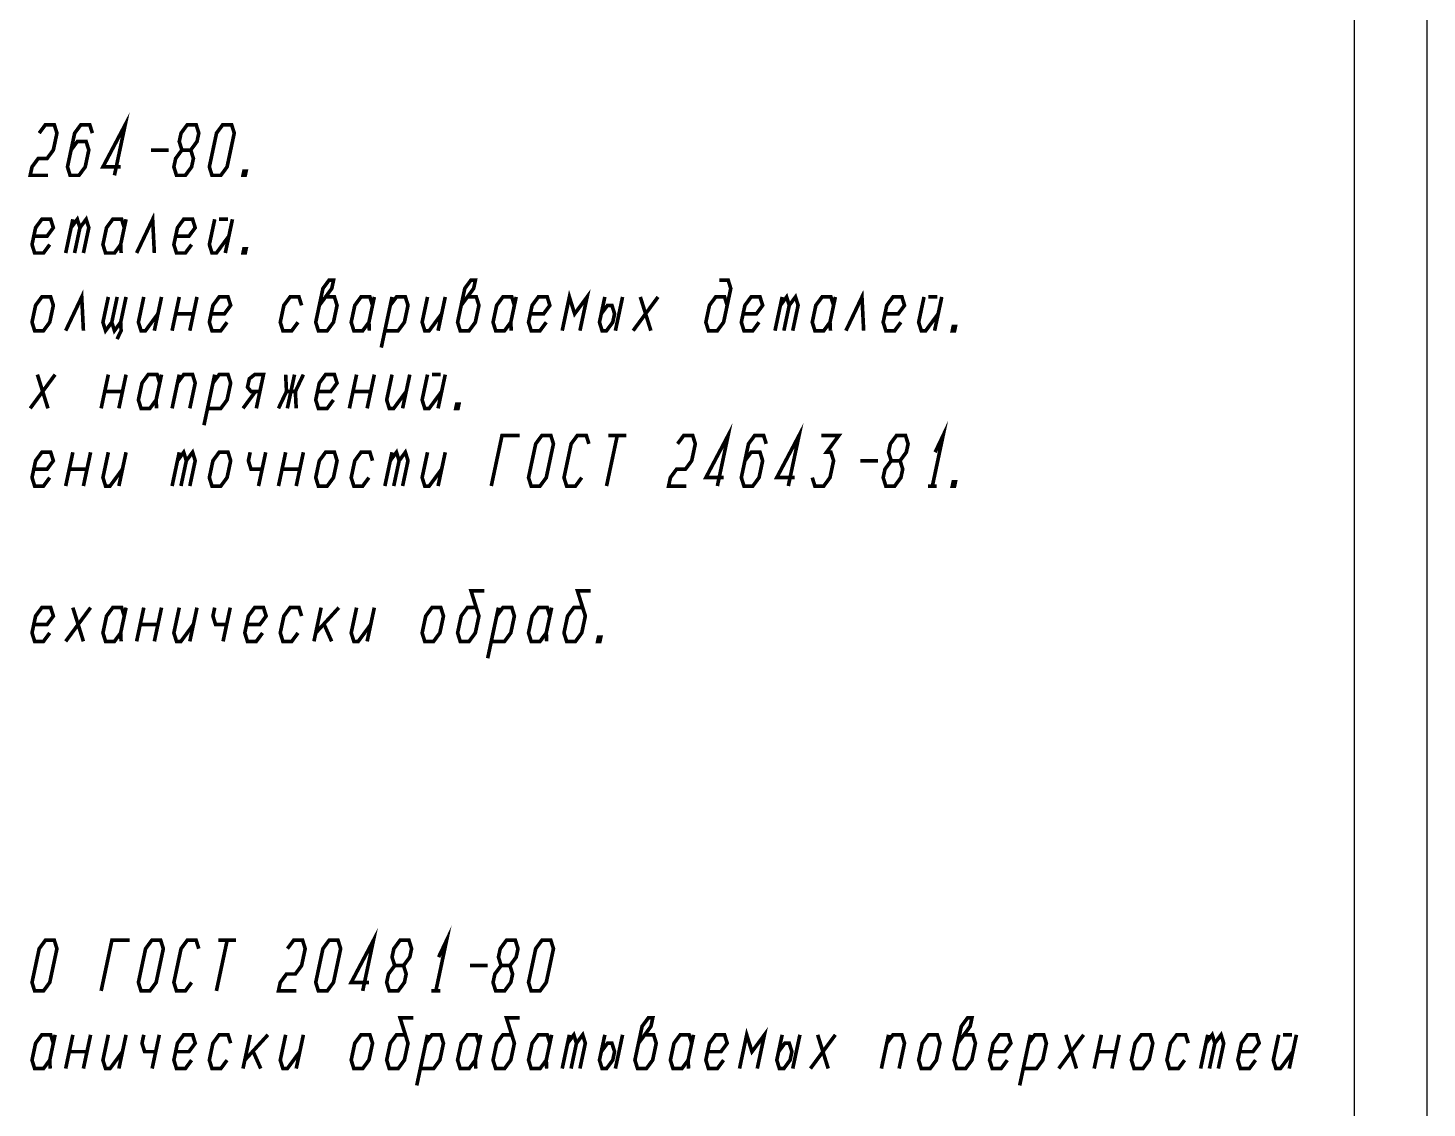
# Model space of a CAD drawing. Header units: millimetres. Extents: x 0 to 630, y 0 to 297.
# Drawn here: x 533.4 to 630, y 68.9 to 143.6 of the extents above; entities that cross this region are included whole.
import ezdxf

# ---------------------------------------------------------------- set-up
doc = ezdxf.new("R2010")
doc.units = ezdxf.units.MM
doc.header["$LTSCALE"] = 34.65
doc.layers.get('0').update_dxf_attribs({"linetype": 'CONTINUOUS'})

msp = doc.modelspace()

# ---------------------------------------------------------------- linework, layer by layer
at = {"color": 7, "linetype": 'CONTINUOUS'}
for p, q in [((630, 0), (630, 297)), ((625, 5), (625, 292))]:
    msp.add_line(p, q, dxfattribs=at)
at = {"color": 2, "linetype": 'CONTINUOUS', "const_width": 0.25}
for points in [[(539.3265271, 133.3911896), (540.0704608, 136.891181), (538.5317596, 133.9745279), (539.7567682, 133.9745279)], [(534.1277197, 136.3078619), (534.5579608, 136.891181), (535.1704651, 136.891181), (535.3527283, 136.3078619), (535.1047504, 135.1411853), (534.6745093, 134.557847), (534.062005, 134.557847), (533.6317639, 133.9745279), (533.5077557, 133.3911896), (534.7327643, 133.3911896)], [(537.8027069, 136.3078619), (537.6204822, 136.891181), (537.0079779, 136.891181), (536.5777368, 136.3078619), (536.0817426, 133.9745279), (536.2640057, 133.3911896), (536.87651, 133.3911896), (537.3067511, 133.9745279), (537.554729, 135.1411853), (537.3724658, 135.7245236), (536.76, 135.7245236), (536.3297589, 135.1411853)], [(544.5985089, 135.1411853), (545.02875, 135.7245236), (545.1527197, 136.3078619), (544.9704565, 136.891181), (544.3579523, 136.891181), (543.9277112, 136.3078619), (543.8037415, 135.7245236), (543.9860046, 135.1411853)], [(546.0640356, 133.3911896), (545.8817725, 133.9745279), (546.3777283, 136.3078619), (546.8079694, 136.891181), (547.4204736, 136.891181), (547.6027368, 136.3078619), (547.1067426, 133.9745279), (546.6765015, 133.3911896), (546.0640356, 133.3911896)], [(541.8422589, 135.1411853), (543.067229, 135.1411853)], [(543.6140186, 133.3911896), (544.2265228, 133.3911896), (544.6567639, 133.9745279), (544.7807336, 134.557847), (544.5985089, 135.1411853), (543.9860046, 135.1411853), (543.5557635, 134.557847), (543.4317554, 133.9745279), (543.6140186, 133.3911896)], [(548.3608978, 133.3911896), (548.2077814, 133.3911896), (548.2697662, 133.6828491), (548.4228827, 133.6828491), (548.3608978, 133.3911896)], [(533.7557336, 129.1905615), (534.6745093, 129.1905615), (535.1047504, 129.7738998), (534.9224872, 130.3572382), (534.3099829, 130.3572382), (533.8797418, 129.7738998), (533.6317639, 128.6072424), (533.8140271, 128.0239041), (534.4265314, 128.0239041), (534.8567725, 128.6072424)], [(535.9577728, 128.0239041), (536.4537286, 130.3572382)], [(536.3297589, 129.7738998), (536.76, 130.3572382), (536.9422247, 129.7738998), (536.5702771, 128.0239041)], [(536.9422247, 129.7738998), (537.3724658, 130.3572382), (537.554729, 129.7738998), (537.1827814, 128.0239041)], [(540.0047461, 129.7738998), (539.8224829, 130.3572382), (539.2099786, 130.3572382), (538.7797375, 129.7738998), (538.5317596, 128.6072424), (538.7140228, 128.0239041), (539.3265271, 128.0239041), (539.7567682, 128.6072424)], [(540.1287158, 130.3572382), (539.7567682, 128.6072424), (539.7858765, 128.0239041)], [(540.8577686, 128.0239041), (541.9662286, 130.3572382), (542.0827771, 128.0239041)], [(543.5557635, 129.1905615), (544.4745007, 129.1905615), (544.9047418, 129.7738998), (544.7224786, 130.3572382), (544.1099744, 130.3572382), (543.6797333, 129.7738998), (543.4317554, 128.6072424), (543.6140186, 128.0239041), (544.2265228, 128.0239041), (544.6567639, 128.6072424)], [(546.2537201, 130.3572382), (545.8817725, 128.6072424), (546.0640356, 128.0239041), (546.3702686, 128.0239041), (547.2307507, 129.1905615)], [(546.5599915, 130.3572382), (547.1724957, 130.3572382)], [(547.4787286, 130.3572382), (546.9827728, 128.0239041)], [(548.3608978, 128.0239041), (548.2077814, 128.0239041), (548.2697662, 128.3155637), (548.4228827, 128.3155637), (548.3608978, 128.0239041)], [(553.4797247, 124.4066144), (554.3402069, 125.5732718), (554.4642151, 126.1566101), (554.1579822, 126.1566101), (553.7277411, 125.5732718), (553.2317468, 123.2399377), (553.41401, 122.6566187), (554.0265143, 122.6566187), (554.4567554, 123.2399377), (554.7047333, 124.4066144), (554.5224701, 124.9899527), (553.9099658, 124.9899527)], [(563.2797546, 124.4066144), (564.1402368, 125.5732718), (564.2642065, 126.1566101), (563.9579736, 126.1566101), (563.5277325, 125.5732718), (563.0317767, 123.2399377), (563.2140015, 122.6566187), (563.8265057, 122.6566187), (564.2567468, 123.2399377), (564.5047247, 124.4066144), (564.3225, 124.9899527), (563.7099957, 124.9899527)], [(581.654729, 124.4066144), (581.4724658, 124.9899527), (580.86, 124.9899527), (580.4297589, 124.4066144), (580.1817426, 123.2399377), (580.3640057, 122.6566187), (580.97651, 122.6566187), (581.4067511, 123.2399377), (581.9027069, 125.5732718), (581.7204822, 126.1566101), (581.1079779, 126.1566101)], [(533.6317639, 123.2399377), (533.8140271, 122.6566187), (534.4265314, 122.6566187), (534.8567725, 123.2399377), (535.1047504, 124.4066144), (534.9224872, 124.9899527), (534.3099829, 124.9899527), (533.8797418, 124.4066144), (533.6317639, 123.2399377)], [(535.9577728, 122.6566187), (537.0662329, 124.9899527), (537.1827814, 122.6566187)], [(538.9037457, 124.9899527), (538.5317596, 123.2399377), (538.7140228, 122.6566187), (539.1442639, 123.2399377), (539.3265271, 122.6566187), (539.7567682, 123.2399377), (540.1287158, 124.9899527)], [(539.51625, 124.9899527), (539.1442639, 123.2399377)], [(541.3537244, 124.9899527), (540.9817767, 123.2399377), (541.1640015, 122.6566187), (541.4702728, 122.6566187), (542.330755, 123.8232761)], [(542.5787329, 124.9899527), (542.0827771, 122.6566187)], [(543.3077856, 122.6566187), (543.8037415, 124.9899527)], [(545.02875, 124.9899527), (544.5327557, 122.6566187)], [(546.0057422, 123.8232761), (546.9245178, 123.8232761), (547.3547589, 124.4066144), (547.1724957, 124.9899527), (546.5599915, 124.9899527), (546.1297504, 124.4066144), (545.8817725, 123.2399377), (546.0640356, 122.6566187), (546.6765015, 122.6566187), (547.1067426, 123.2399377)], [(552.2547546, 124.4066144), (552.0724915, 124.9899527), (551.4599872, 124.9899527), (551.0297461, 124.4066144), (550.7817682, 123.2399377), (550.9640314, 122.6566187), (551.5765356, 122.6566187), (552.0067767, 123.2399377)], [(557.1547504, 124.4066144), (556.9724872, 124.9899527), (556.3599829, 124.9899527), (555.9297418, 124.4066144), (555.6817639, 123.2399377), (555.8640271, 122.6566187), (556.4765314, 122.6566187), (556.9067725, 123.2399377)], [(557.2787201, 124.9899527), (556.9067725, 123.2399377), (556.9358807, 122.6566187)], [(557.7597949, 121.489942), (558.5037286, 124.9899527)], [(558.0077728, 122.6566187), (558.92651, 122.6566187), (559.3567511, 123.2399377), (559.604729, 124.4066144), (559.4224658, 124.9899527), (558.81, 124.9899527), (558.3797589, 124.4066144)], [(560.9537457, 124.9899527), (560.5817596, 123.2399377), (560.7640228, 122.6566187), (561.0702557, 122.6566187), (561.9307379, 123.8232761)], [(562.1787158, 124.9899527), (561.68276, 122.6566187)], [(566.9547418, 124.4066144), (566.7724786, 124.9899527), (566.1599744, 124.9899527), (565.7297333, 124.4066144), (565.4817554, 123.2399377), (565.6640186, 122.6566187), (566.2765228, 122.6566187), (566.7067639, 123.2399377)], [(567.07875, 124.9899527), (566.7067639, 123.2399377), (566.7359106, 122.6566187)], [(568.0557422, 123.8232761), (568.9745178, 123.8232761), (569.4047589, 124.4066144), (569.2224957, 124.9899527), (568.6099915, 124.9899527), (568.1797504, 124.4066144), (567.9317725, 123.2399377), (568.1140356, 122.6566187), (568.7265015, 122.6566187), (569.1567426, 123.2399377)], [(570.2577814, 122.6566187), (570.7537372, 124.9899527), (571.1182635, 123.8232761), (571.9787457, 124.9899527), (571.4827515, 122.6566187)], [(573.2037158, 124.9899527), (572.8317682, 123.2399377), (573.0140314, 122.6566187), (573.3202643, 122.6566187), (573.7505054, 123.2399377), (573.8745135, 123.8232761), (573.6922504, 124.4066144), (573.385979, 124.4066144), (572.9557379, 123.8232761)], [(574.4287244, 124.9899527), (573.9327686, 122.6566187)], [(575.1577771, 122.6566187), (576.8787415, 124.9899527)], [(575.6537329, 124.9899527), (576.3827856, 122.6566187)], [(582.7557678, 123.8232761), (583.674505, 123.8232761), (584.1047461, 124.4066144), (583.9224829, 124.9899527), (583.3099786, 124.9899527), (582.8797375, 124.4066144), (582.6317596, 123.2399377), (582.8140228, 122.6566187), (583.4265271, 122.6566187), (583.8567682, 123.2399377)], [(584.9577686, 122.6566187), (585.4537244, 124.9899527)], [(585.3297546, 124.4066144), (585.7599957, 124.9899527), (585.9422589, 124.4066144), (585.5702728, 122.6566187)], [(585.9422589, 124.4066144), (586.3725, 124.9899527), (586.5547247, 124.4066144), (586.1827771, 122.6566187)], [(589.0047418, 124.4066144), (588.8224786, 124.9899527), (588.2099744, 124.9899527), (587.7797333, 124.4066144), (587.5317554, 123.2399377), (587.7140186, 122.6566187), (588.3265228, 122.6566187), (588.7567639, 123.2399377)], [(589.12875, 124.9899527), (588.7567639, 123.2399377), (588.7859106, 122.6566187)], [(589.8577643, 122.6566187), (590.9662244, 124.9899527), (591.0827728, 122.6566187)], [(592.5557593, 123.8232761), (593.4744965, 123.8232761), (593.9047375, 124.4066144), (593.7224744, 124.9899527), (593.1099701, 124.9899527), (592.679729, 124.4066144), (592.4317511, 123.2399377), (592.6140143, 122.6566187), (593.2265186, 122.6566187), (593.6567596, 123.2399377)], [(595.2537158, 124.9899527), (594.8817682, 123.2399377), (595.0640314, 122.6566187), (595.3702643, 122.6566187), (596.2307465, 123.8232761)], [(595.5599872, 124.9899527), (596.1724915, 124.9899527)], [(596.4787244, 124.9899527), (595.9827686, 122.6566187)], [(543.5557635, 123.8232761), (544.7807336, 123.8232761)], [(539.7567682, 123.2399377), (539.7858765, 122.6566187), (539.5087903, 122.0732803)], [(597.3608936, 122.6566187), (597.2077771, 122.6566187), (597.269762, 122.9482782), (597.4228784, 122.9482782), (597.3608936, 122.6566187)], [(533.5077557, 117.2893332), (535.2287201, 119.622648)], [(534.00375, 119.622648), (534.7327643, 117.2893332)], [(538.4077515, 117.2893332), (538.9037457, 119.622648)], [(540.1287158, 119.622648), (539.63276, 117.2893332)], [(542.4547247, 119.0393289), (542.2725, 119.622648), (541.6599957, 119.622648), (541.2297546, 119.0393289), (540.9817767, 117.8726523), (541.1640015, 117.2893332), (541.7765057, 117.2893332), (542.2067468, 117.8726523)], [(542.5787329, 119.622648), (542.2067468, 117.8726523), (542.2358936, 117.2893332)], [(543.3077856, 117.2893332), (543.8037415, 119.622648)], [(543.6797333, 119.0393289), (544.1099744, 119.622648), (544.7224786, 119.622648), (544.9047418, 119.0393289), (544.5327557, 117.2893332)], [(545.5097864, 116.1226566), (546.2537201, 119.622648)], [(545.7577643, 117.2893332), (546.6765015, 117.2893332), (547.1067426, 117.8726523), (547.3547589, 119.0393289), (547.1724957, 119.622648), (546.5599915, 119.622648), (546.1297504, 119.0393289)], [(549.1265186, 117.2893332), (549.6224744, 119.622648), (549.0099701, 119.622648), (548.6417523, 119.3309885), (548.5177441, 118.7476501), (548.7619922, 118.4559906), (549.3744965, 118.4559906)], [(550.65776, 117.2893332), (551.2120093, 118.4559906), (551.1537158, 119.622648)], [(551.7662201, 119.622648), (551.2702643, 117.2893332)], [(552.3787244, 119.622648), (551.8245135, 118.4559906), (551.8827686, 117.2893332)], [(553.355755, 118.4559906), (554.2744922, 118.4559906), (554.7047333, 119.0393289), (554.5224701, 119.622648), (553.9099658, 119.622648), (553.4797247, 119.0393289), (553.2317468, 117.8726523), (553.41401, 117.2893332), (554.0265143, 117.2893332), (554.4567554, 117.8726523)], [(555.5577557, 117.2893332), (556.05375, 119.622648)], [(557.2787201, 119.622648), (556.7827643, 117.2893332)], [(558.5037286, 119.622648), (558.1317426, 117.8726523), (558.3140057, 117.2893332), (558.6202771, 117.2893332), (559.4807593, 118.4559906)], [(559.7287372, 119.622648), (559.2327814, 117.2893332)], [(560.9537457, 119.622648), (560.5817596, 117.8726523), (560.7640228, 117.2893332), (561.0702557, 117.2893332), (561.9307379, 118.4559906)], [(561.2599786, 119.622648), (561.8724829, 119.622648)], [(562.1787158, 119.622648), (561.68276, 117.2893332)], [(538.6557678, 118.4559906), (539.8807379, 118.4559906)], [(548.2077814, 117.2893332), (549.0682635, 118.4559906)], [(551.2120093, 118.4559906), (551.8245135, 118.4559906)], [(555.8057336, 118.4559906), (557.0307422, 118.4559906)], [(563.060885, 117.2893332), (562.9077686, 117.2893332), (562.9697534, 117.5809927), (563.1228699, 117.5809927), (563.060885, 117.2893332)], [(580.97651, 111.9220285), (581.7204822, 115.4220392), (580.1817426, 112.5053668), (581.4067511, 112.5053668)], [(585.8765057, 111.9220285), (586.6204779, 115.4220392), (585.0817767, 112.5053668), (586.3067468, 112.5053668)], [(596.019375, 114.2553625), (596.5735858, 115.4220392), (595.8296521, 111.9220285)], [(565.3577856, 111.9220285), (566.1017194, 115.4220392), (567.3267279, 115.4220392)], [(568.1140356, 111.9220285), (567.9317725, 112.5053668), (568.4277283, 114.8387009), (568.8579694, 115.4220392), (569.4704736, 115.4220392), (569.6527368, 114.8387009), (569.1567426, 112.5053668), (568.7265015, 111.9220285), (568.1140356, 111.9220285)], [(572.1027155, 114.8387009), (571.9204523, 115.4220392), (571.307948, 115.4220392), (570.8777069, 114.8387009), (570.3817511, 112.5053668), (570.5640143, 111.9220285), (571.1765186, 111.9220285), (571.6067596, 112.5053668)], [(574.064198, 115.4220392), (573.3202643, 111.9220285)], [(573.4517322, 115.4220392), (574.6767023, 115.4220392)], [(578.2277197, 114.8387009), (578.6579608, 115.4220392), (579.2704651, 115.4220392), (579.4527283, 114.8387009), (579.2047504, 113.6720435), (578.7745093, 113.0887051), (578.162005, 113.0887051), (577.7317639, 112.5053668), (577.6077557, 111.9220285), (578.8327643, 111.9220285)], [(584.352724, 114.8387009), (584.1704608, 115.4220392), (583.5579565, 115.4220392), (583.1277155, 114.8387009), (582.6317596, 112.5053668), (582.8140228, 111.9220285), (583.4265271, 111.9220285), (583.8567682, 112.5053668), (584.1047461, 113.6720435), (583.9224829, 114.2553625), (583.3099786, 114.2553625), (582.8797375, 113.6720435)], [(588.1517194, 115.4220392), (589.3767279, 115.4220392), (588.5162457, 114.2553625), (588.8224786, 114.2553625), (589.0047418, 113.6720435), (588.7567639, 112.5053668), (588.3265228, 111.9220285), (587.7140186, 111.9220285), (587.5317554, 112.5053668)], [(593.5985046, 113.6720435), (594.0287457, 114.2553625), (594.1527155, 114.8387009), (593.9704523, 115.4220392), (593.357948, 115.4220392), (592.9277069, 114.8387009), (592.8037372, 114.2553625), (592.9860004, 113.6720435)], [(533.7557336, 113.0887051), (534.6745093, 113.0887051), (535.1047504, 113.6720435), (534.9224872, 114.2553625), (534.3099829, 114.2553625), (533.8797418, 113.6720435), (533.6317639, 112.5053668), (533.8140271, 111.9220285), (534.4265314, 111.9220285), (534.8567725, 112.5053668)], [(535.9577728, 111.9220285), (536.4537286, 114.2553625)], [(537.6787372, 114.2553625), (537.1827814, 111.9220285)], [(538.9037457, 114.2553625), (538.5317596, 112.5053668), (538.7140228, 111.9220285), (539.0202557, 111.9220285), (539.8807379, 113.0887051)], [(540.1287158, 114.2553625), (539.63276, 111.9220285)], [(543.3077856, 111.9220285), (543.8037415, 114.2553625)], [(543.6797333, 113.6720435), (544.1099744, 114.2553625), (544.2922375, 113.6720435), (543.9202515, 111.9220285)], [(544.2922375, 113.6720435), (544.7224786, 114.2553625), (544.9047418, 113.6720435), (544.5327557, 111.9220285)], [(545.8817725, 112.5053668), (546.0640356, 111.9220285), (546.6765015, 111.9220285), (547.1067426, 112.5053668), (547.3547589, 113.6720435), (547.1724957, 114.2553625), (546.5599915, 114.2553625), (546.1297504, 113.6720435), (545.8817725, 112.5053668)], [(548.7037372, 114.2553625), (548.579729, 113.6720435), (548.7619922, 113.0887051), (549.5276129, 113.0887051)], [(549.7755908, 114.2553625), (549.279635, 111.9220285)], [(550.65776, 111.9220285), (551.1537158, 114.2553625)], [(552.3787244, 114.2553625), (551.8827686, 111.9220285)], [(553.2317468, 112.5053668), (553.41401, 111.9220285), (554.0265143, 111.9220285), (554.4567554, 112.5053668), (554.7047333, 113.6720435), (554.5224701, 114.2553625), (553.9099658, 114.2553625), (553.4797247, 113.6720435), (553.2317468, 112.5053668)], [(557.1547504, 113.6720435), (556.9724872, 114.2553625), (556.3599829, 114.2553625), (555.9297418, 113.6720435), (555.6817639, 112.5053668), (555.8640271, 111.9220285), (556.4765314, 111.9220285), (556.9067725, 112.5053668)], [(558.0077728, 111.9220285), (558.5037286, 114.2553625)], [(558.3797589, 113.6720435), (558.81, 114.2553625), (558.9922247, 113.6720435), (558.6202771, 111.9220285)], [(558.9922247, 113.6720435), (559.4224658, 114.2553625), (559.604729, 113.6720435), (559.2327814, 111.9220285)], [(560.9537457, 114.2553625), (560.5817596, 112.5053668), (560.7640228, 111.9220285), (561.0702557, 111.9220285), (561.9307379, 113.0887051)], [(562.1787158, 114.2553625), (561.68276, 111.9220285)], [(536.2057507, 113.0887051), (537.4307593, 113.0887051)], [(550.9057379, 113.0887051), (552.1307465, 113.0887051)], [(590.8422546, 113.6720435), (592.0672247, 113.6720435)], [(592.6140143, 111.9220285), (593.2265186, 111.9220285), (593.6567596, 112.5053668), (593.7807678, 113.0887051), (593.5985046, 113.6720435), (592.9860004, 113.6720435), (592.5557593, 113.0887051), (592.4317511, 112.5053668), (592.6140143, 111.9220285)], [(597.3608936, 111.9220285), (597.2077771, 111.9220285), (597.269762, 112.2137073), (597.4228784, 112.2137073), (597.3608936, 111.9220285)], [(595.5233807, 111.9220285), (596.135885, 111.9220285)], [(564.3225, 103.5207916), (563.7099957, 103.5207916), (563.2797546, 102.9374533), (563.0317767, 101.7707959), (563.2140015, 101.1874576), (563.8265057, 101.1874576), (564.2567468, 101.7707959), (564.5047247, 102.9374533), (563.9579736, 104.6874683), (564.8767108, 104.6874683)], [(571.6724744, 103.5207916), (571.0599701, 103.5207916), (570.629729, 102.9374533), (570.3817511, 101.7707959), (570.5640143, 101.1874576), (571.1765186, 101.1874576), (571.6067596, 101.7707959), (571.8547375, 102.9374533), (571.307948, 104.6874683), (572.2267236, 104.6874683)], [(533.7557336, 102.3541342), (534.6745093, 102.3541342), (535.1047504, 102.9374533), (534.9224872, 103.5207916), (534.3099829, 103.5207916), (533.8797418, 102.9374533), (533.6317639, 101.7707959), (533.8140271, 101.1874576), (534.4265314, 101.1874576), (534.8567725, 101.7707959)], [(535.9577728, 101.1874576), (537.6787372, 103.5207916)], [(536.4537286, 103.5207916), (537.1827814, 101.1874576)], [(540.0047461, 102.9374533), (539.8224829, 103.5207916), (539.2099786, 103.5207916), (538.7797375, 102.9374533), (538.5317596, 101.7707959), (538.7140228, 101.1874576), (539.3265271, 101.1874576), (539.7567682, 101.7707959)], [(540.1287158, 103.5207916), (539.7567682, 101.7707959), (539.7858765, 101.1874576)], [(540.8577686, 101.1874576), (541.3537244, 103.5207916)], [(542.5787329, 103.5207916), (542.0827771, 101.1874576)], [(543.8037415, 103.5207916), (543.4317554, 101.7707959), (543.6140186, 101.1874576), (543.9202515, 101.1874576), (544.7807336, 102.3541342)], [(545.02875, 103.5207916), (544.5327557, 101.1874576)], [(546.2537201, 103.5207916), (546.1297504, 102.9374533), (546.3120135, 102.3541342), (547.0776343, 102.3541342)], [(547.3256122, 103.5207916), (546.8296564, 101.1874576)], [(548.4557593, 102.3541342), (549.3744965, 102.3541342), (549.8047375, 102.9374533), (549.6224744, 103.5207916), (549.0099701, 103.5207916), (548.579729, 102.9374533), (548.3317511, 101.7707959), (548.5140143, 101.1874576), (549.1265186, 101.1874576), (549.5567596, 101.7707959)], [(552.2547546, 102.9374533), (552.0724915, 103.5207916), (551.4599872, 103.5207916), (551.0297461, 102.9374533), (550.7817682, 101.7707959), (550.9640314, 101.1874576), (551.5765356, 101.1874576), (552.0067767, 101.7707959)], [(553.6037329, 103.5207916), (553.1077771, 101.1874576)], [(553.2317468, 101.7707959), (554.8287415, 103.5207916)], [(556.05375, 103.5207916), (555.6817639, 101.7707959), (555.8640271, 101.1874576), (556.17026, 101.1874576), (557.0307422, 102.3541342)], [(557.2787201, 103.5207916), (556.7827643, 101.1874576)], [(560.5817596, 101.7707959), (560.7640228, 101.1874576), (561.3765271, 101.1874576), (561.8067682, 101.7707959), (562.0547461, 102.9374533), (561.8724829, 103.5207916), (561.2599786, 103.5207916), (560.8297375, 102.9374533), (560.5817596, 101.7707959)], [(565.1097693, 100.0208002), (565.8537415, 103.5207916)], [(565.3577856, 101.1874576), (566.2765228, 101.1874576), (566.7067639, 101.7707959), (566.9547418, 102.9374533), (566.7724786, 103.5207916), (566.1599744, 103.5207916), (565.7297333, 102.9374533)], [(569.4047589, 102.9374533), (569.2224957, 103.5207916), (568.6099915, 103.5207916), (568.1797504, 102.9374533), (567.9317725, 101.7707959), (568.1140356, 101.1874576), (568.7265015, 101.1874576), (569.1567426, 101.7707959)], [(569.5287286, 103.5207916), (569.1567426, 101.7707959), (569.1858893, 101.1874576)], [(541.1057465, 102.3541342), (542.330755, 102.3541342)], [(553.8151428, 102.3541342), (554.3327856, 101.1874576)], [(572.8608765, 101.1874576), (572.70776, 101.1874576), (572.7697449, 101.4791171), (572.9228998, 101.4791171), (572.8608765, 101.1874576)], [(556.4765314, 77.0346634), (557.2204651, 80.5346548), (555.6817639, 77.6180017), (556.9067725, 77.6180017)], [(561.7193665, 79.3679974), (562.2735773, 80.5346548), (561.5296436, 77.0346634)], [(533.8140271, 77.0346634), (533.6317639, 77.6180017), (534.1277197, 79.9513358), (534.5579608, 80.5346548), (535.1704651, 80.5346548), (535.3527283, 79.9513358), (534.8567725, 77.6180017), (534.4265314, 77.0346634), (533.8140271, 77.0346634)], [(538.4077515, 77.0346634), (539.1517236, 80.5346548), (540.3767322, 80.5346548)], [(541.1640015, 77.0346634), (540.9817767, 77.6180017), (541.4777325, 79.9513358), (541.9079736, 80.5346548), (542.5204779, 80.5346548), (542.7027411, 79.9513358), (542.2067468, 77.6180017), (541.7765057, 77.0346634), (541.1640015, 77.0346634)], [(545.1527197, 79.9513358), (544.9704565, 80.5346548), (544.3579523, 80.5346548), (543.9277112, 79.9513358), (543.4317554, 77.6180017), (543.6140186, 77.0346634), (544.2265228, 77.0346634), (544.6567639, 77.6180017)], [(547.1142023, 80.5346548), (546.3702686, 77.0346634)], [(546.501698, 80.5346548), (547.7267065, 80.5346548)], [(551.277724, 79.9513358), (551.7079651, 80.5346548), (552.3204694, 80.5346548), (552.5027325, 79.9513358), (552.2547546, 78.7846591), (551.8245135, 78.2013208), (551.2120093, 78.2013208), (550.7817682, 77.6180017), (550.65776, 77.0346634), (551.8827686, 77.0346634)], [(553.41401, 77.0346634), (553.2317468, 77.6180017), (553.7277411, 79.9513358), (554.1579822, 80.5346548), (554.770448, 80.5346548), (554.9527112, 79.9513358), (554.4567554, 77.6180017), (554.0265143, 77.0346634), (553.41401, 77.0346634)], [(559.2984961, 78.7846591), (559.7287372, 79.3679974), (559.8527069, 79.9513358), (559.6704822, 80.5346548), (559.0579779, 80.5346548), (558.6277368, 79.9513358), (558.5037286, 79.3679974), (558.6859918, 78.7846591)], [(566.6485089, 78.7846591), (567.07875, 79.3679974), (567.2027197, 79.9513358), (567.0204565, 80.5346548), (566.4079523, 80.5346548), (565.9777112, 79.9513358), (565.8537415, 79.3679974), (566.0360046, 78.7846591)], [(568.1140356, 77.0346634), (567.9317725, 77.6180017), (568.4277283, 79.9513358), (568.8579694, 80.5346548), (569.4704736, 80.5346548), (569.6527368, 79.9513358), (569.1567426, 77.6180017), (568.7265015, 77.0346634), (568.1140356, 77.0346634)], [(558.3140057, 77.0346634), (558.92651, 77.0346634), (559.3567511, 77.6180017), (559.4807593, 78.2013208), (559.2984961, 78.7846591), (558.6859918, 78.7846591), (558.2557507, 78.2013208), (558.1317426, 77.6180017), (558.3140057, 77.0346634)], [(563.8922589, 78.7846591), (565.117229, 78.7846591)], [(565.6640186, 77.0346634), (566.2765228, 77.0346634), (566.7067639, 77.6180017), (566.8307336, 78.2013208), (566.6485089, 78.7846591), (566.0360046, 78.7846591), (565.6057635, 78.2013208), (565.4817554, 77.6180017), (565.6640186, 77.0346634)], [(561.2234106, 77.0346634), (561.8358765, 77.0346634)], [(559.4224658, 74.000712), (558.81, 74.000712), (558.3797589, 73.4173737), (558.1317426, 72.2507162), (558.3140057, 71.6673779), (558.92651, 71.6673779), (559.3567511, 72.2507162), (559.604729, 73.4173737), (559.0579779, 75.1673694), (559.9767151, 75.1673694)], [(566.7724786, 74.000712), (566.1599744, 74.000712), (565.7297333, 73.4173737), (565.4817554, 72.2507162), (565.6640186, 71.6673779), (566.2765228, 71.6673779), (566.7067639, 72.2507162), (566.9547418, 73.4173737), (566.4079523, 75.1673694), (567.3267279, 75.1673694)], [(575.5297247, 73.4173737), (576.3902069, 74.5840503), (576.5142151, 75.1673694), (576.2079822, 75.1673694), (575.7777411, 74.5840503), (575.2817468, 72.2507162), (575.46401, 71.6673779), (576.0765143, 71.6673779), (576.5067554, 72.2507162), (576.7547333, 73.4173737), (576.5724701, 74.000712), (575.9599658, 74.000712)], [(582.5077515, 71.6673779), (583.0037457, 74.000712), (583.3682336, 72.8340353), (584.2287158, 74.000712), (583.73276, 71.6673779)], [(597.5797247, 73.4173737), (598.4402069, 74.5840503), (598.5642151, 75.1673694), (598.2579822, 75.1673694), (597.8277411, 74.5840503), (597.3317468, 72.2507162), (597.51401, 71.6673779), (598.1265143, 71.6673779), (598.5567554, 72.2507162), (598.8047333, 73.4173737), (598.6224701, 74.000712), (598.0099658, 74.000712)], [(535.1047504, 73.4173737), (534.9224872, 74.000712), (534.3099829, 74.000712), (533.8797418, 73.4173737), (533.6317639, 72.2507162), (533.8140271, 71.6673779), (534.4265314, 71.6673779), (534.8567725, 72.2507162)], [(535.2287201, 74.000712), (534.8567725, 72.2507162), (534.8858807, 71.6673779)], [(535.9577728, 71.6673779), (536.4537286, 74.000712)], [(537.6787372, 74.000712), (537.1827814, 71.6673779)], [(538.9037457, 74.000712), (538.5317596, 72.2507162), (538.7140228, 71.6673779), (539.0202557, 71.6673779), (539.8807379, 72.8340353)], [(540.1287158, 74.000712), (539.63276, 71.6673779)], [(541.3537244, 74.000712), (541.2297546, 73.4173737), (541.4120178, 72.8340353), (542.1776385, 72.8340353)], [(542.4256165, 74.000712), (541.9296606, 71.6673779)], [(543.5557635, 72.8340353), (544.4745007, 72.8340353), (544.9047418, 73.4173737), (544.7224786, 74.000712), (544.1099744, 74.000712), (543.6797333, 73.4173737), (543.4317554, 72.2507162), (543.6140186, 71.6673779), (544.2265228, 71.6673779), (544.6567639, 72.2507162)], [(547.3547589, 73.4173737), (547.1724957, 74.000712), (546.5599915, 74.000712), (546.1297504, 73.4173737), (545.8817725, 72.2507162), (546.0640356, 71.6673779), (546.6765015, 71.6673779), (547.1067426, 72.2507162)], [(548.7037372, 74.000712), (548.2077814, 71.6673779)], [(548.3317511, 72.2507162), (549.9287457, 74.000712)], [(551.1537158, 74.000712), (550.7817682, 72.2507162), (550.9640314, 71.6673779), (551.2702643, 71.6673779), (552.1307465, 72.8340353)], [(552.3787244, 74.000712), (551.8827686, 71.6673779)], [(555.6817639, 72.2507162), (555.8640271, 71.6673779), (556.4765314, 71.6673779), (556.9067725, 72.2507162), (557.1547504, 73.4173737), (556.9724872, 74.000712), (556.3599829, 74.000712), (555.9297418, 73.4173737), (555.6817639, 72.2507162)], [(560.2097736, 70.5007013), (560.9537457, 74.000712)], [(560.4577515, 71.6673779), (561.3765271, 71.6673779), (561.8067682, 72.2507162), (562.0547461, 73.4173737), (561.8724829, 74.000712), (561.2599786, 74.000712), (560.8297375, 73.4173737)], [(564.5047247, 73.4173737), (564.3225, 74.000712), (563.7099957, 74.000712), (563.2797546, 73.4173737), (563.0317767, 72.2507162), (563.2140015, 71.6673779), (563.8265057, 71.6673779), (564.2567468, 72.2507162)], [(564.6287329, 74.000712), (564.2567468, 72.2507162), (564.2858936, 71.6673779)], [(569.4047589, 73.4173737), (569.2224957, 74.000712), (568.6099915, 74.000712), (568.1797504, 73.4173737), (567.9317725, 72.2507162), (568.1140356, 71.6673779), (568.7265015, 71.6673779), (569.1567426, 72.2507162)], [(569.5287286, 74.000712), (569.1567426, 72.2507162), (569.1858893, 71.6673779)], [(570.2577814, 71.6673779), (570.7537372, 74.000712)], [(570.629729, 73.4173737), (571.0599701, 74.000712), (571.2422333, 73.4173737), (570.8702856, 71.6673779)], [(571.2422333, 73.4173737), (571.6724744, 74.000712), (571.8547375, 73.4173737), (571.4827515, 71.6673779)], [(573.2037158, 74.000712), (572.8317682, 72.2507162), (573.0140314, 71.6673779), (573.3202643, 71.6673779), (573.7505054, 72.2507162), (573.8745135, 72.8340353), (573.6922504, 73.4173737), (573.385979, 73.4173737), (572.9557379, 72.8340353)], [(574.4287244, 74.000712), (573.9327686, 71.6673779)], [(579.2047504, 73.4173737), (579.0224872, 74.000712), (578.4099829, 74.000712), (577.9797418, 73.4173737), (577.7317639, 72.2507162), (577.9140271, 71.6673779), (578.5265314, 71.6673779), (578.9567725, 72.2507162)], [(579.3287201, 74.000712), (578.9567725, 72.2507162), (578.9858807, 71.6673779)], [(580.3057507, 72.8340353), (581.2244879, 72.8340353), (581.654729, 73.4173737), (581.4724658, 74.000712), (580.86, 74.000712), (580.4297589, 73.4173737), (580.1817426, 72.2507162), (580.3640057, 71.6673779), (580.97651, 71.6673779), (581.4067511, 72.2507162)], [(585.4537244, 74.000712), (585.0817767, 72.2507162), (585.2640015, 71.6673779), (585.5702728, 71.6673779), (586.0005139, 72.2507162), (586.1244836, 72.8340353), (585.9422589, 73.4173737), (585.6359875, 73.4173737), (585.2057465, 72.8340353)], [(586.6787329, 74.000712), (586.1827771, 71.6673779)], [(587.4077856, 71.6673779), (589.12875, 74.000712)], [(587.9037415, 74.000712), (588.6327557, 71.6673779)], [(592.3077814, 71.6673779), (592.8037372, 74.000712)], [(592.679729, 73.4173737), (593.1099701, 74.000712), (593.7224744, 74.000712), (593.9047375, 73.4173737), (593.5327515, 71.6673779)], [(594.8817682, 72.2507162), (595.0640314, 71.6673779), (595.6765356, 71.6673779), (596.1067767, 72.2507162), (596.3547546, 73.4173737), (596.1724915, 74.000712), (595.5599872, 74.000712), (595.1297461, 73.4173737), (594.8817682, 72.2507162)], [(599.9057336, 72.8340353), (600.8245093, 72.8340353), (601.2547504, 73.4173737), (601.0724872, 74.000712), (600.4599829, 74.000712), (600.0297418, 73.4173737), (599.7817639, 72.2507162), (599.9640271, 71.6673779), (600.5765314, 71.6673779), (601.0067725, 72.2507162)], [(601.8597949, 70.5007013), (602.6037286, 74.000712)], [(602.1077728, 71.6673779), (603.02651, 71.6673779), (603.4567511, 72.2507162), (603.704729, 73.4173737), (603.5224658, 74.000712), (602.91, 74.000712), (602.4797589, 73.4173737)], [(604.5577515, 71.6673779), (606.2787158, 74.000712)], [(605.0537457, 74.000712), (605.78276, 71.6673779)], [(607.0077686, 71.6673779), (607.5037244, 74.000712)], [(608.7287329, 74.000712), (608.2327771, 71.6673779)], [(609.5817554, 72.2507162), (609.7640186, 71.6673779), (610.3765228, 71.6673779), (610.8067639, 72.2507162), (611.0547418, 73.4173737), (610.8724786, 74.000712), (610.2599744, 74.000712), (609.8297333, 73.4173737), (609.5817554, 72.2507162)], [(613.5047589, 73.4173737), (613.3224957, 74.000712), (612.7099915, 74.000712), (612.2797504, 73.4173737), (612.0317725, 72.2507162), (612.2140356, 71.6673779), (612.8265015, 71.6673779), (613.2567426, 72.2507162)], [(614.3577814, 71.6673779), (614.8537372, 74.000712)], [(614.729729, 73.4173737), (615.1599701, 74.000712), (615.3422333, 73.4173737), (614.9702856, 71.6673779)], [(615.3422333, 73.4173737), (615.7724744, 74.000712), (615.9547375, 73.4173737), (615.5827515, 71.6673779)], [(617.0557379, 72.8340353), (617.9745135, 72.8340353), (618.4047546, 73.4173737), (618.2224915, 74.000712), (617.6099872, 74.000712), (617.1797461, 73.4173737), (616.9317682, 72.2507162), (617.1140314, 71.6673779), (617.7265356, 71.6673779), (618.1567767, 72.2507162)], [(619.7537329, 74.000712), (619.3817468, 72.2507162), (619.56401, 71.6673779), (619.8702814, 71.6673779), (620.7307635, 72.8340353)], [(620.0599658, 74.000712), (620.6724701, 74.000712)], [(620.9787415, 74.000712), (620.4827856, 71.6673779)], [(536.2057507, 72.8340353), (537.4307593, 72.8340353)], [(548.9151086, 72.8340353), (549.4327515, 71.6673779)], [(607.2557465, 72.8340353), (608.480755, 72.8340353)]]:
    msp.add_lwpolyline(points, dxfattribs=at)

doc.saveas('drawing.dxf')
